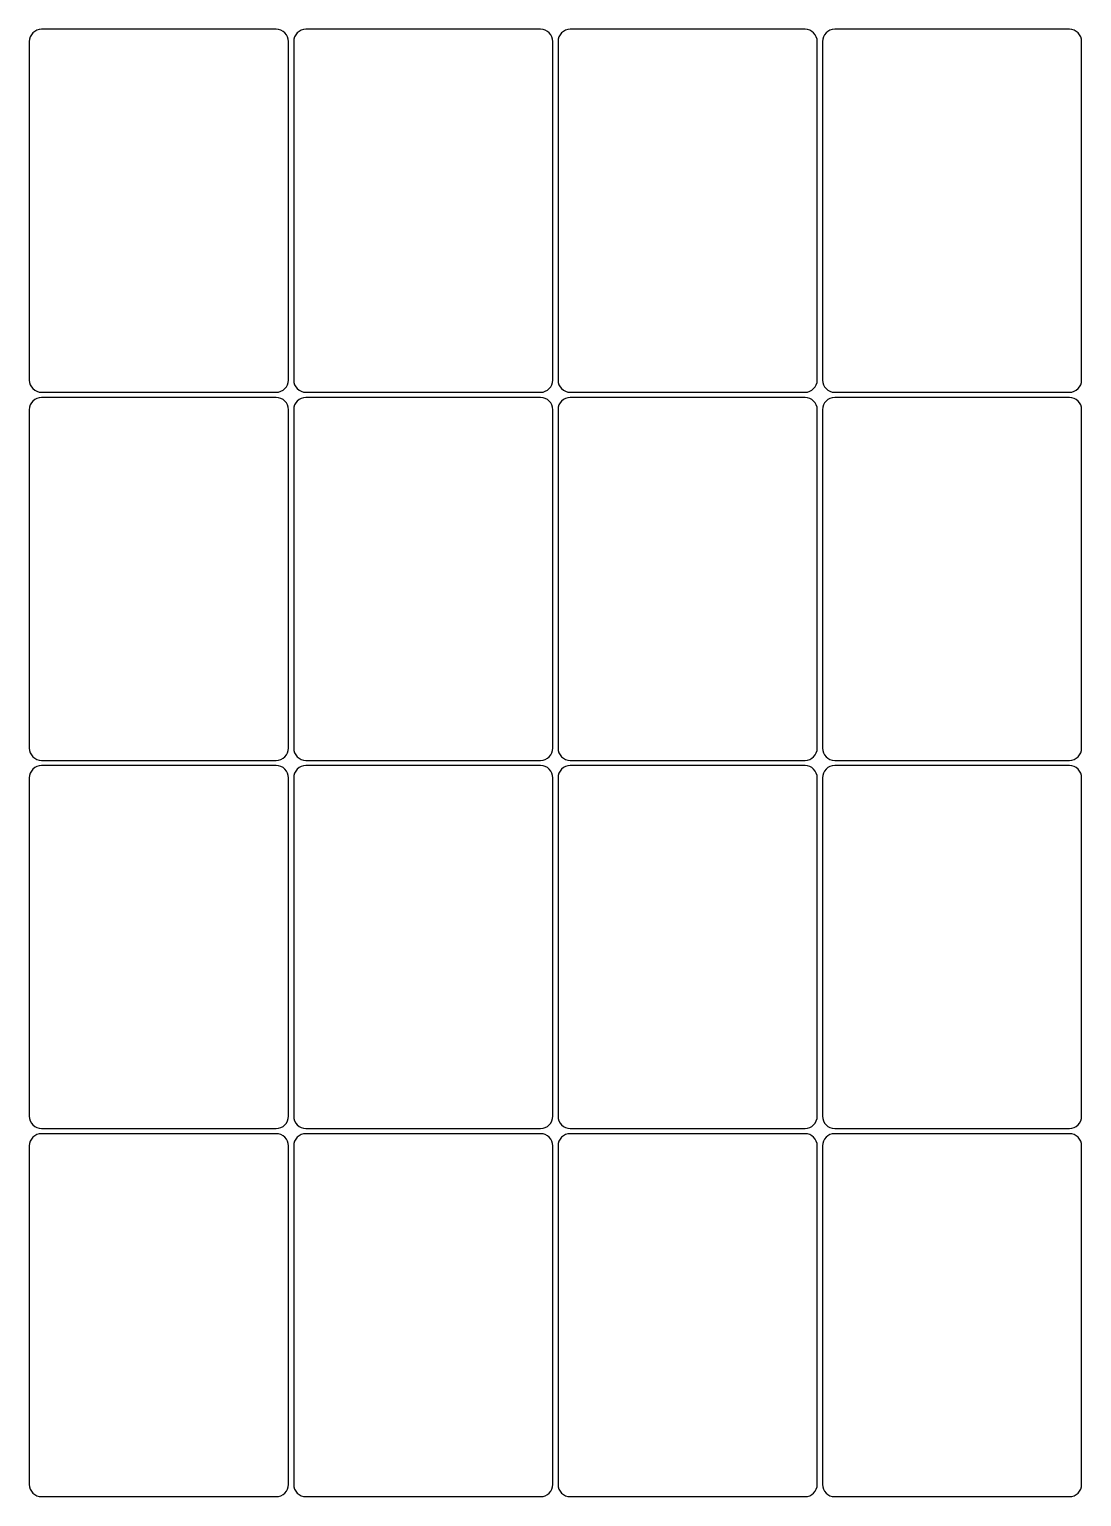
# Model space of a CAD drawing. Header units: inches. Extents: x 0.8 to 10.9, y -15.3 to -1.2.
import ezdxf

# ---------------------------------------------------------------- set-up
doc = ezdxf.new("R2010")
doc.units = ezdxf.units.IN

msp = doc.modelspace()

# ---------------------------------------------------------------- linework, layer by layer
for points in [[(3.155, -4.693, 0.414214), (3.273, -4.575), (3.273, -1.311, 0.414214), (3.155, -1.193), (0.891, -1.193, 0.414214), (0.773, -1.311), (0.773, -4.575, 0.414214), (0.891, -4.693)], [(5.705, -4.693, 0.414214), (5.823, -4.575), (5.823, -1.311, 0.414214), (5.705, -1.193), (3.441, -1.193, 0.414214), (3.323, -1.311), (3.323, -4.575, 0.414214), (3.441, -4.693)], [(8.255, -4.693, 0.414214), (8.373, -4.575), (8.373, -1.311, 0.414214), (8.255, -1.193), (5.991, -1.193, 0.414214), (5.873, -1.311), (5.873, -4.575, 0.414214), (5.991, -4.693)], [(10.805, -4.693, 0.414214), (10.923, -4.575), (10.923, -1.311, 0.414214), (10.805, -1.193), (8.541, -1.193, 0.414214), (8.423, -1.311), (8.423, -4.575, 0.414214), (8.541, -4.693)], [(3.155, -8.243, 0.414214), (3.273, -8.125), (3.273, -4.861, 0.414214), (3.155, -4.743), (0.891, -4.743, 0.414214), (0.773, -4.861), (0.773, -8.125, 0.414214), (0.891, -8.243)], [(5.705, -8.243, 0.414214), (5.823, -8.125), (5.823, -4.861, 0.414214), (5.705, -4.743), (3.441, -4.743, 0.414214), (3.323, -4.861), (3.323, -8.125, 0.414214), (3.441, -8.243)], [(8.255, -8.243, 0.414214), (8.373, -8.125), (8.373, -4.861, 0.414214), (8.255, -4.743), (5.991, -4.743, 0.414214), (5.873, -4.861), (5.873, -8.125, 0.414214), (5.991, -8.243)], [(10.805, -8.243, 0.414214), (10.923, -8.125), (10.923, -4.861, 0.414214), (10.805, -4.743), (8.541, -4.743, 0.414214), (8.423, -4.861), (8.423, -8.125, 0.414214), (8.541, -8.243)], [(3.155, -11.793, 0.414214), (3.273, -11.675), (3.273, -8.411, 0.414214), (3.155, -8.293), (0.891, -8.293, 0.414214), (0.773, -8.411), (0.773, -11.675, 0.414214), (0.891, -11.793)], [(5.705, -11.793, 0.414214), (5.823, -11.675), (5.823, -8.411, 0.414214), (5.705, -8.293), (3.441, -8.293, 0.414214), (3.323, -8.411), (3.323, -11.675, 0.414214), (3.441, -11.793)], [(8.255, -11.793, 0.414214), (8.373, -11.675), (8.373, -8.411, 0.414214), (8.255, -8.293), (5.991, -8.293, 0.414214), (5.873, -8.411), (5.873, -11.675, 0.414214), (5.991, -11.793)], [(10.805, -11.793, 0.414214), (10.923, -11.675), (10.923, -8.411, 0.414214), (10.805, -8.293), (8.541, -8.293, 0.414214), (8.423, -8.411), (8.423, -11.675, 0.414214), (8.541, -11.793)], [(3.155, -15.343, 0.414214), (3.273, -15.225), (3.273, -11.961, 0.414214), (3.155, -11.843), (0.891, -11.843, 0.414214), (0.773, -11.961), (0.773, -15.225, 0.414214), (0.891, -15.343)], [(5.705, -15.343, 0.414214), (5.823, -15.225), (5.823, -11.961, 0.414214), (5.705, -11.843), (3.441, -11.843, 0.414214), (3.323, -11.961), (3.323, -15.225, 0.414214), (3.441, -15.343)], [(8.255, -15.343, 0.414214), (8.373, -15.225), (8.373, -11.961, 0.414214), (8.255, -11.843), (5.991, -11.843, 0.414214), (5.873, -11.961), (5.873, -15.225, 0.414214), (5.991, -15.343)], [(10.805, -15.343, 0.414214), (10.923, -15.225), (10.923, -11.961, 0.414214), (10.805, -11.843), (8.541, -11.843, 0.414214), (8.423, -11.961), (8.423, -15.225, 0.414214), (8.541, -15.343)]]:
    msp.add_lwpolyline(points, format="xyb", close=True)

doc.saveas('drawing.dxf')
